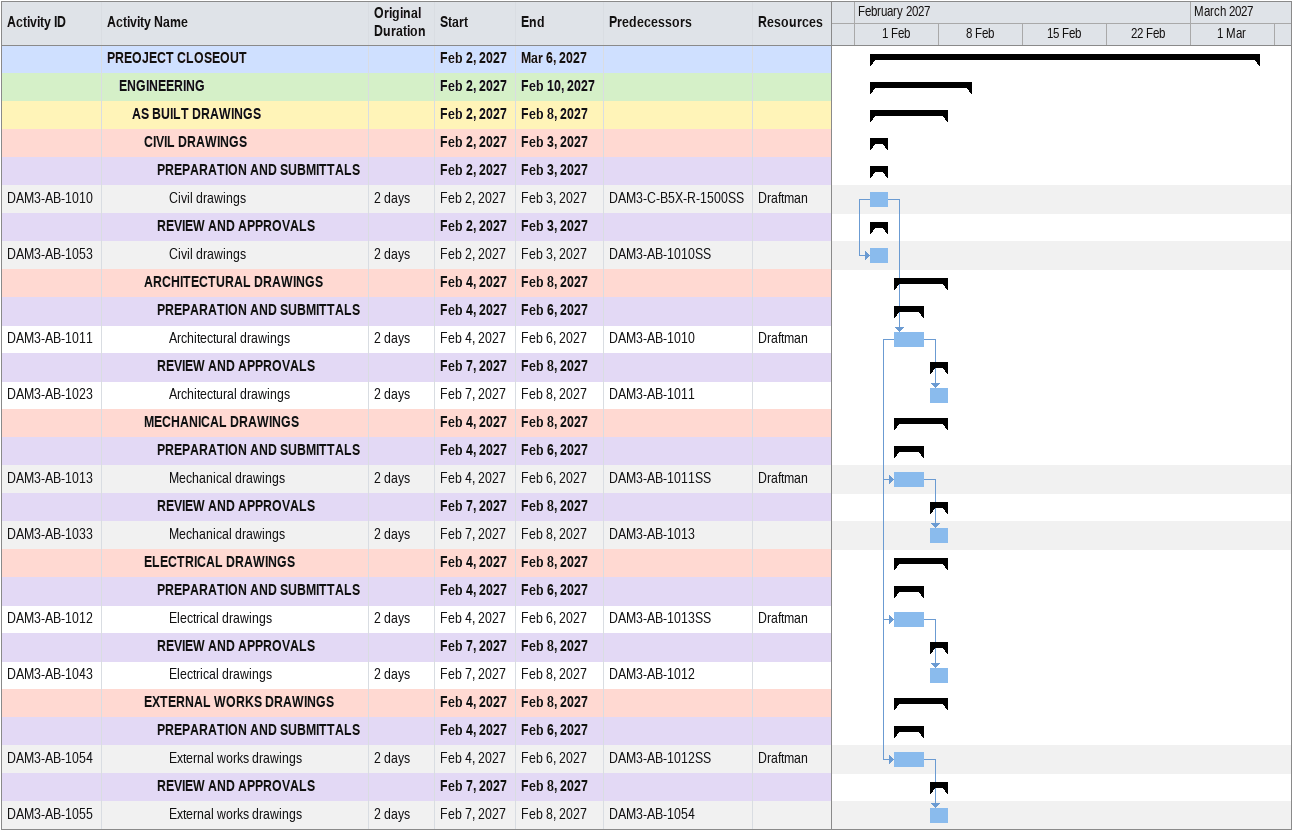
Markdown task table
| ID | Level | Task | Original duration | Start | Finish | Predecessors | Resources |
|---|---|---|---|---|---|---|---|
|  | 1 | **PREOJECT CLOSEOUT** |  | 2027-02-02 | 2027-03-06 |  |  |
|  | 2 | **ENGINEERING** |  | 2027-02-02 | 2027-02-10 |  |  |
|  | 3 | **AS BUILT DRAWINGS** |  | 2027-02-02 | 2027-02-08 |  |  |
|  | 4 | **CIVIL DRAWINGS** |  | 2027-02-02 | 2027-02-03 |  |  |
|  | 5 | **PREPARATION AND SUBMITTALS** |  | 2027-02-02 | 2027-02-03 |  |  |
| DAM3-AB-1010 | 6 | Civil drawings | 2d | 2027-02-02 | 2027-02-03 | DAM3-C-B5X-R-1500SS | Draftman |
|  | 5 | **REVIEW AND APPROVALS** |  | 2027-02-02 | 2027-02-03 |  |  |
| DAM3-AB-1053 | 6 | Civil drawings | 2d | 2027-02-02 | 2027-02-03 | DAM3-AB-1010SS |  |
|  | 4 | **ARCHITECTURAL DRAWINGS** |  | 2027-02-04 | 2027-02-08 |  |  |
|  | 5 | **PREPARATION AND SUBMITTALS** |  | 2027-02-04 | 2027-02-06 |  |  |
| DAM3-AB-1011 | 6 | Architectural drawings | 2d | 2027-02-04 | 2027-02-06 | DAM3-AB-1010 | Draftman |
|  | 5 | **REVIEW AND APPROVALS** |  | 2027-02-07 | 2027-02-08 |  |  |
| DAM3-AB-1023 | 6 | Architectural drawings | 2d | 2027-02-07 | 2027-02-08 | DAM3-AB-1011 |  |
|  | 4 | **MECHANICAL DRAWINGS** |  | 2027-02-04 | 2027-02-08 |  |  |
|  | 5 | **PREPARATION AND SUBMITTALS** |  | 2027-02-04 | 2027-02-06 |  |  |
| DAM3-AB-1013 | 6 | Mechanical drawings | 2d | 2027-02-04 | 2027-02-06 | DAM3-AB-1011SS | Draftman |
|  | 5 | **REVIEW AND APPROVALS** |  | 2027-02-07 | 2027-02-08 |  |  |
| DAM3-AB-1033 | 6 | Mechanical drawings | 2d | 2027-02-07 | 2027-02-08 | DAM3-AB-1013 |  |
|  | 4 | **ELECTRICAL DRAWINGS** |  | 2027-02-04 | 2027-02-08 |  |  |
|  | 5 | **PREPARATION AND SUBMITTALS** |  | 2027-02-04 | 2027-02-06 |  |  |
| DAM3-AB-1012 | 6 | Electrical drawings | 2d | 2027-02-04 | 2027-02-06 | DAM3-AB-1013SS | Draftman |
|  | 5 | **REVIEW AND APPROVALS** |  | 2027-02-07 | 2027-02-08 |  |  |
| DAM3-AB-1043 | 6 | Electrical drawings | 2d | 2027-02-07 | 2027-02-08 | DAM3-AB-1012 |  |
|  | 4 | **EXTERNAL WORKS DRAWINGS** |  | 2027-02-04 | 2027-02-08 |  |  |
|  | 5 | **PREPARATION AND SUBMITTALS** |  | 2027-02-04 | 2027-02-06 |  |  |
| DAM3-AB-1054 | 6 | External works drawings | 2d | 2027-02-04 | 2027-02-06 | DAM3-AB-1012SS | Draftman |
|  | 5 | **REVIEW AND APPROVALS** |  | 2027-02-07 | 2027-02-08 |  |  |
| DAM3-AB-1055 | 6 | External works drawings | 2d | 2027-02-07 | 2027-02-08 | DAM3-AB-1054 |  |
